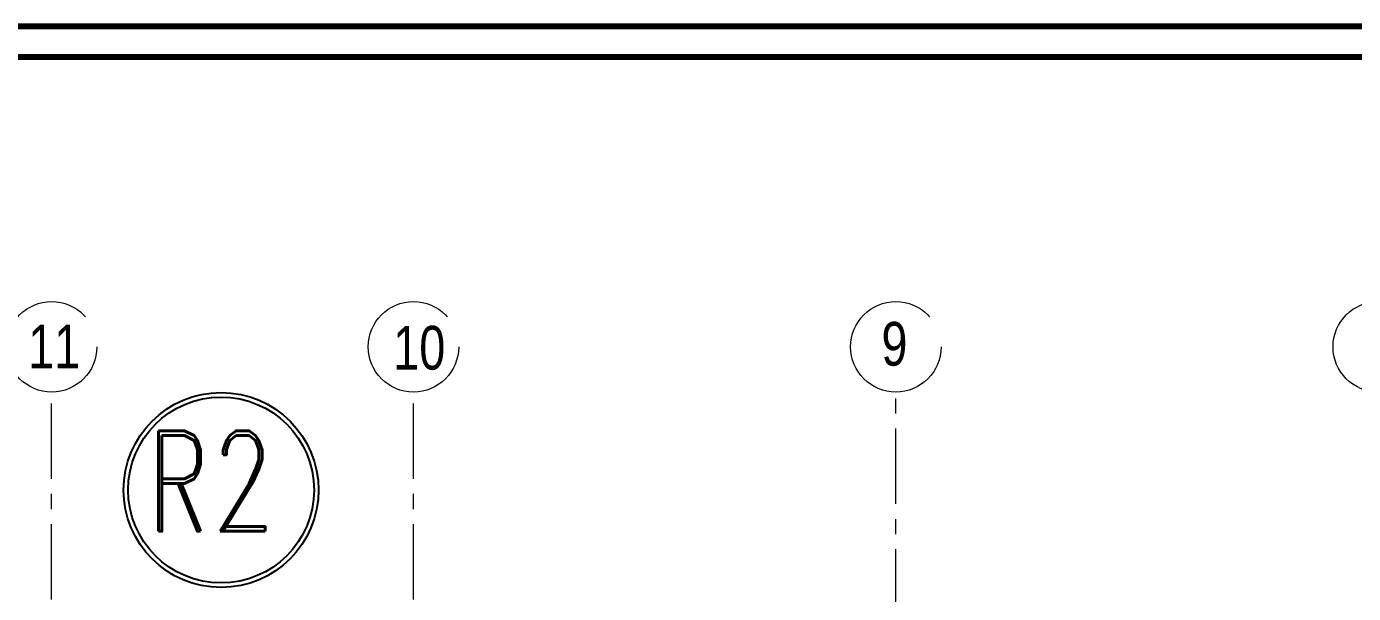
# Model space of a CAD drawing. Extents: x 800 to 995, y 398 to 804.
# Drawn here: x 868.69 to 881.89, y 798.62 to 804.26 of the extents above; entities that cross this region are included whole.
import ezdxf

# ---------------------------------------------------------------- set-up
doc = ezdxf.new("R2010")
doc.units = 0
doc.header["$MEASUREMENT"] = 0
doc.linetypes.add('CENTERX2', pattern=[4, 2.5, -0.5, 0.5, -0.5])
for name, color, linetype, lineweight in [('axis', 1, 'CENTERX2', 5), ('P-TEXT', 1, 'CONTINUOUS', 25), ('txt in circle', 11, 'CONTINUOUS', 13), ('UG-BORDER', 20, 'CONTINUOUS', 80)]:
    doc.layers.add(name, color=color, linetype=linetype, lineweight=lineweight)
doc.styles.add('ROMANC', font='romand.shx')
doc.styles.add('SOSA2', font='SOSA.shx', dxfattribs={"width": 0.8})

msp = doc.modelspace()

# ---------------------------------------------------------------- linework, layer by layer
at = {"layer": 'axis', "color": 0, "ltscale": 0.3}
for p, q in [((868.935, 798.563), (868.935, 800.627)), ((872.535, 798.563), (872.535, 800.627)), ((877.335, 798.313), (877.335, 800.627))]:
    msp.add_line(p, q, dxfattribs=at)
at = {"layer": 'axis', "color": 0}
for centre in [(868.935, 801.077), (872.535, 801.077), (877.335, 801.077), (882.135, 801.077)]:
    msp.add_circle(centre, 0.45, dxfattribs=at)
at = {"layer": 'P-TEXT', "color": 41}
for radius in [0.97, 0.925]:
    msp.add_circle((870.621, 799.652), radius, dxfattribs=at)
at = {"layer": 'UG-BORDER'}
for p, q in [((943.19, 804.264), (847.989, 804.264)), ((942.887, 803.961), (848.293, 803.961))]:
    msp.add_line(p, q, dxfattribs=at)

# ---------------------------------------------------------------- texts
at = {"layer": 'P-TEXT', "color": 41, "style": 'ROMANC', "width": 0.75}
msp.add_text('R2', height=1, dxfattribs=at).set_placement((869.871, 799.241))
at = {"layer": 'txt in circle', "color": 0, "ltscale": 0.01, "attachment_point": 5, "style": 'SOSA2'}
for s, insert, char_height in [('11', (868.96, 801.08), 0.4355), ('10', (872.593, 801.065), 0.4355), ('9', (877.321, 801.104), 0.435)]:
    msp.add_mtext(s, dxfattribs=dict(at, insert=insert, char_height=char_height))

doc.saveas('drawing.dxf')
